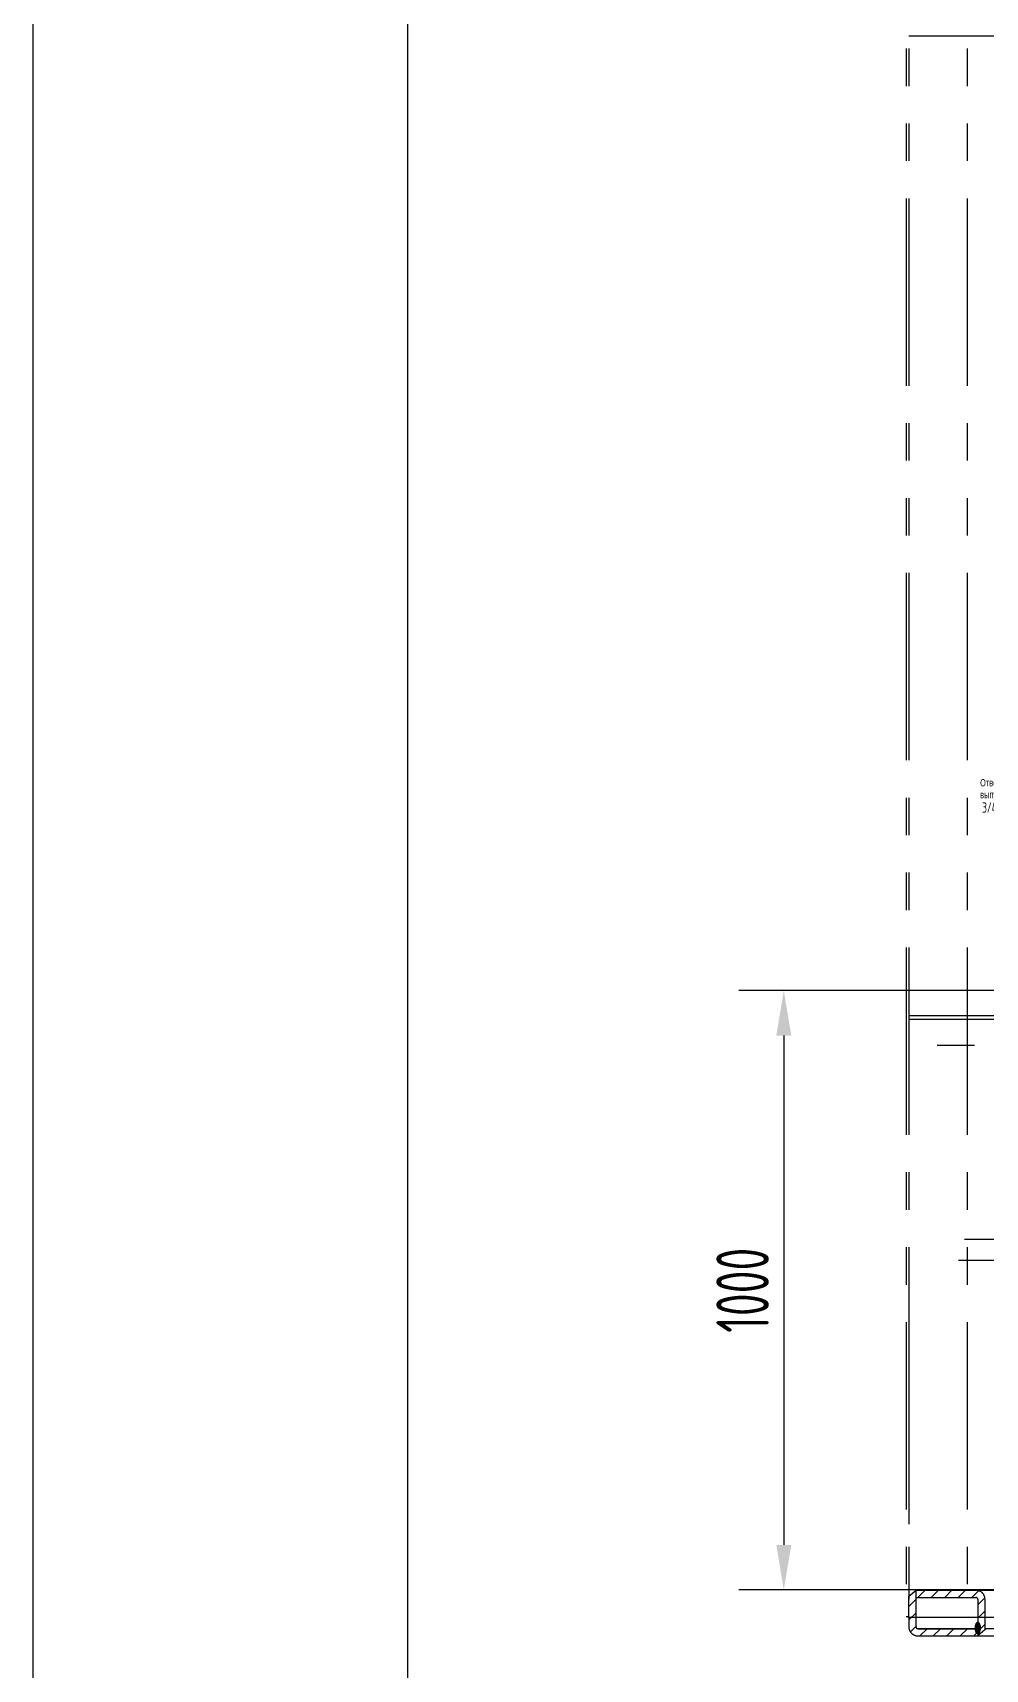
# Model space of a CAD drawing. Header units: millimetres. Extents: x 87 to 10592, y 0 to 7425.
# Drawn here: x 87 to 1676, y 2531 to 5261 of the extents above; entities that cross this region are included whole.
import ezdxf
from ezdxf.enums import TextEntityAlignment as Align

# ---------------------------------------------------------------- set-up
doc = ezdxf.new("R2010")
doc.units = ezdxf.units.MM
doc.header["$LTSCALE"] = 250
doc.linetypes.add('G', pattern=[2, 1.25, -0.25, 0.25, -0.25])
doc.linetypes.add('K', pattern=[2.5, 1.25, -0.25, 0.25, -0.25, 0.25, -0.25])
for name, color, linetype in [('01', 7, 'Continuous'), ('02', 1, 'Continuous'), ('05', 4, 'G'), ('07', 6, 'K'), ('08', 1, 'Continuous')]:
    doc.layers.add(name, color=color, linetype=linetype)
doc.styles.get("Standard").update_dxf_attribs({"font": 'isocp', "width": 0.707, "bigfont": 'intecad.shx'})
doc.dimstyles.new('INTE', dxfattribs={"dimscale": 25, "dimtxt": 3.5, "dimasz": 3, "dimexe": 3, "dimexo": 0, "dimgap": 1, "dimtad": 1, "dimdec": 1, "dimdsep": 46, "dimtxsty": 'Standard', "dimcen": 0, "dimclrd": 1, "dimclre": 1, "dimclrt": 3, "dimadec": 0, "dimazin": 0, "dimtfac": 1, "dimtdec": 1, "dimtmove": 0, "dimatfit": 0, "dimfxl": 1, "dimarcsym": 0})

# ---------------------------------------------------------------- blocks, each defined once
blk = doc.blocks.new('*D96')
at = {"layer": '08', "color": 1, "lineweight": -2}
for p, q in [((1695.3, 3663.2), (1264.7, 3663.2)), ((1339.7, 3588.2), (1339.7, 2738.2)), ((1701.3, 2663.2), (1264.7, 2663.2))]:
    blk.add_line(p, q, dxfattribs=at)
at = {"layer": '08', "color": 1}
for points in [[(1327.2, 3588.2), (1352.2, 3588.2), (1339.7, 3663.2)], [(1327.2, 2738.2), (1352.2, 2738.2), (1339.7, 2663.2)]]:
    blk.add_solid(points, dxfattribs=at)
at = {"layer": 'Defpoints', "color": 0}
for p in [(1695.3, 3663.2), (1339.7, 2663.2), (1701.3, 2663.2)]:
    blk.add_point(p, dxfattribs=at)
at = {"layer": '08', "color": 3, "insert": (1270.9, 3163.2), "char_height": 87.5, "attachment_point": 5, "rotation": 90}
blk.add_mtext('1000', dxfattribs=at)
blk = doc.blocks.new('*U128')
at = {"layer": '01'}
blk.add_lwpolyline([(25, 292), (25, 5)], dxfattribs=at)
at = {"layer": '02'}
blk.add_lwpolyline([(0, 297), (0, 0)], dxfattribs=at)

msp = doc.modelspace()

# ---------------------------------------------------------------- hatches: boundary and pattern name
at = {"layer": '07', "linetype": 'K'}
h = msp.add_hatch(dxfattribs=at)
h.set_pattern_fill('ANSI31', color=6, scale=5, style=0)
h.set_pattern_definition([(45, (-30049.627, 6262.617), (-11.22532, 11.22532), [])])
h.paths.add_polyline_path([(1560.281, 2662.497), (1560.281, 2650.497), (1660.281, 2650.497, -0.41421356), (1663.281, 2647.497), (1663.281, 2586.497), (1675.281, 2596.497), (1675.281, 2647.497, 0.41421356), (1660.281, 2662.497)])
h.paths.add_polyline_path([(1560.281, 2662.497), (1548.281, 2652.497), (1548.281, 2617.997), (1548.281, 2601.497, 0.41421356), (1563.281, 2586.497), (1663.281, 2586.497), (1663.281, 2598.497), (1563.281, 2598.497, -0.41421356), (1560.281, 2601.497)])

# ---------------------------------------------------------------- linework, layer by layer
at = {"layer": '02', "color": 1, "linetype": 'Continuous'}
msp.add_line((1560.281, 2662.497), (3926.781, 2662.497), dxfattribs=at)
at = {"layer": '05', "color": 4, "linetype": 'G'}
for p, q in [((1641.111, 3248.536), (2565.038, 3248.536)), ((1631.111, 3213.238), (2600.638, 3213.238))]:
    msp.add_line(p, q, dxfattribs=at)
at = {"layer": '07', "color": 6, "linetype": 'K'}
for p, q in [((1543.781, 6234.997), (1543.781, 2617.997)), ((1548.281, 6234.997), (1548.281, 2617.997)), ((1645.281, 6234.997), (1645.281, 2617.997)), ((1548.281, 5256.497), (3926.781, 5256.497)), ((1548.281, 3621.497), (2157.781, 3621.497)), ((1548.281, 3615.497), (2157.781, 3615.497)), ((2157.781, 3571.497), (1548.281, 3571.497)), ((1548.281, 3210.338), (1548.281, 2617.997)), ((1548.281, 2652.497), (1560.281, 2662.497)), ((1548.281, 2617.997), (1548.281, 2652.497)), ((1560.281, 2662.497), (1660.281, 2662.497)), ((1560.281, 2601.497), (1560.281, 2662.497)), ((1560.281, 2650.497), (1660.281, 2650.497)), ((1663.281, 2647.497), (1663.281, 2586.497)), ((1675.281, 2647.497), (1675.281, 2596.497)), ((1548.281, 2617.997), (1543.781, 2617.997)), ((1548.281, 2617.997), (1543.781, 2617.997)), ((1546.031, 2617.997), (1548.281, 2617.997)), ((2428.781, 2616.997), (1547.781, 2616.997)), ((3799.781, 2616.997), (1547.781, 2616.997)), ((1548.281, 2617.997), (1548.281, 2601.497)), ((1563.281, 2598.497), (1663.281, 2598.497)), ((1663.281, 2598.497), (1563.281, 2598.497)), ((1675.281, 2596.497), (1663.281, 2586.497)), ((3799.781, 2598.497), (1675.281, 2598.497)), ((1563.281, 2586.497), (3911.781, 2586.497))]:
    msp.add_line(p, q, dxfattribs=at)
for centre, radius, start, end in [((1660.281, 2647.497), 15, 0, 90), ((1660.281, 2647.497), 3, 0, 90), ((1563.281, 2601.497), 15, 180, 270), ((1563.281, 2601.497), 3, 180, 270)]:
    msp.add_arc(centre, radius, start, end, dxfattribs=at)

# ---------------------------------------------------------------- block references
at = {"layer": '01', "xscale": 25, "yscale": 25, "zscale": 25}
msp.add_blockref('*U128', (86.857, 0), dxfattribs=at)

# ---------------------------------------------------------------- texts
at = {"layer": '01', "insert": (1667.132, 4016.095), "char_height": 12, "attachment_point": 1}
msp.add_mtext('{\\fArial|b0|i0|c204|p34;\\C6;Отверстие\\Pвыпуска воздуха}', dxfattribs=at)
at = {"layer": '07', "color": 6, "linetype": 'K', "width": 0.707}
msp.add_text('3/4NPTF', height=17.5, dxfattribs=at).set_placement((1670.662, 3960.017))
at = {"layer": '07', "color": 6, "linetype": 'K', "width": 0.605172}
msp.add_text('●', height=20, dxfattribs=at).set_placement((1657.281, 2588.497), (1669.281, 2588.497), align=Align.FIT)

# ---------------------------------------------------------------- dimensions: what is measured, and where the dimension line sits
at = {"layer": '08'}
dim = msp.add_linear_dim(base=(1339.671, 2663.238), p1=(1695.281, 3663.238), p2=(1701.281, 2663.238), angle=90, dimstyle='INTE', dxfattribs=at)
dim.commit()
dim.dimension.update_dxf_attribs({"geometry": '*D96', "text_midpoint": (1270.921, 3163.238)})

doc.saveas('drawing.dxf')
